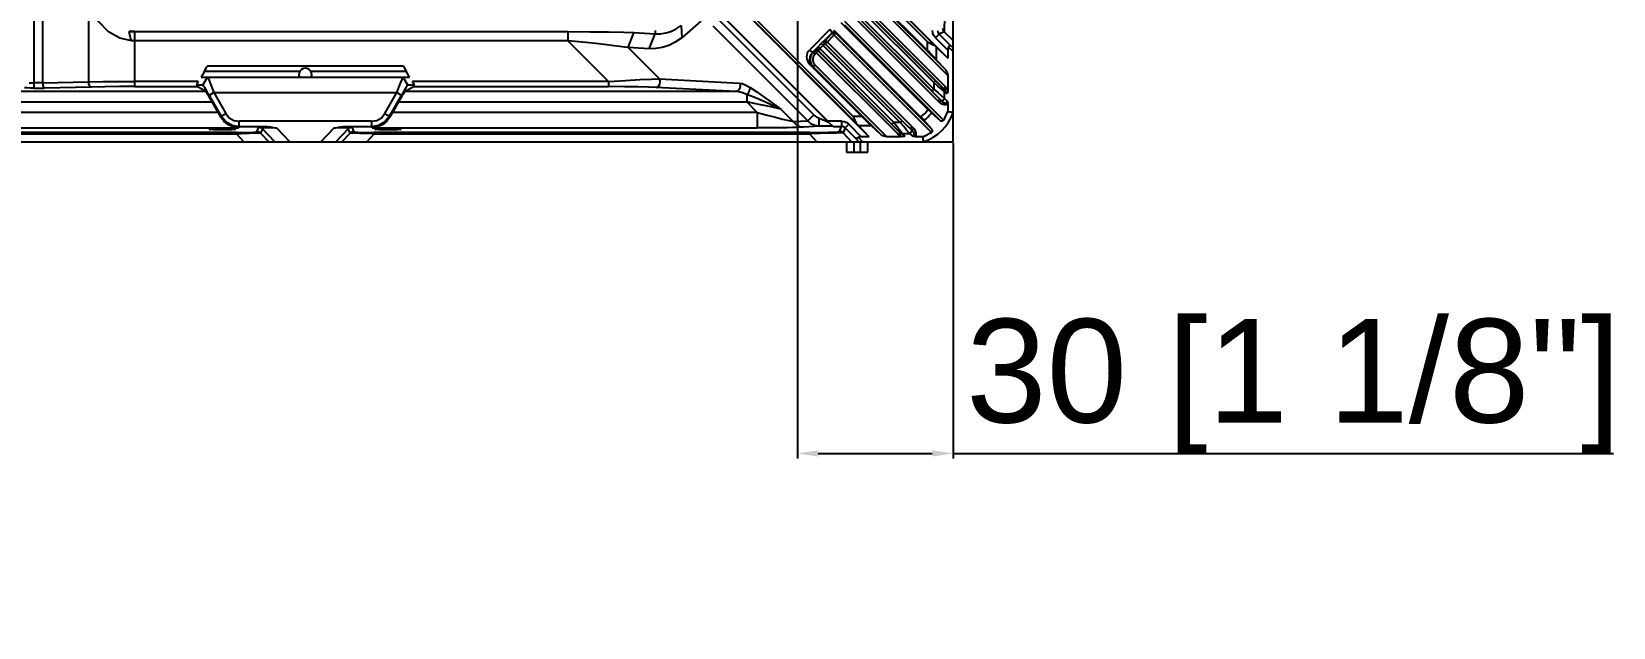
# Model space of a CAD drawing. Header units: millimetres. Extents: x -3132 to 28633, y 682 to 5849.
# Drawn here: x 7383.2 to 7688.5, y 1611.8 to 1726.8 of the extents above; entities that cross this region are included whole.
import ezdxf

# ---------------------------------------------------------------- set-up
doc = ezdxf.new("R2010")
doc.units = ezdxf.units.MM
doc.styles.get("Standard").update_dxf_attribs({"font": 'arial.ttf'})
doc.dimstyles.new('ISO-20', dxfattribs={"dimtxt": 20, "dimasz": 4, "dimexe": 1, "dimexo": 0.2, "dimgap": 0, "dimtad": 1, "dimtoh": 1, "dimdec": 1, "dimzin": 9, "dimdsep": 46, "dimtxsty": 'Standard', "dimblk": '_FILLED', "dimcen": 0.2, "dimclrd": 256, "dimclre": 256, "dimclrt": 256, "dimadec": 1, "dimazin": 2, "dimtfac": 1, "dimtdec": 1, "dimtofl": 0, "dimtmove": 0, "dimatfit": 3, "dimldrblk": '_FILLED', "dimfxl": 1, "dimtolj": 1, "dimtzin": 0, "dimarcsym": 0})

# ---------------------------------------------------------------- blocks, each defined once
blk = doc.blocks.new('_FILLED')
at = {"color": 0, "linetype": 'ByBlock'}
blk.add_solid([(0, 0), (-1, 0.15), (-1, -0.15)], dxfattribs=at)
blk = doc.blocks.new('*D25')
at = {"lineweight": -2, "transparency": 16777216}
for p, q in [((7531.03, 1735.33), (7531.03, 1644.39)), ((7561.03, 1705.33), (7561.03, 1644.39)), ((7535.03, 1645.39), (7557.03, 1645.39)), ((7561.03, 1645.39), (7688.47, 1645.39))]:
    blk.add_line(p, q, dxfattribs=at)
at = {"layer": 'Defpoints', "color": 0, "transparency": 16777216}
for p in [(7531.03, 1735.53), (7561.03, 1705.53), (7561.03, 1645.39)]:
    blk.add_point(p, dxfattribs=at)
at = {"lineweight": -2, "transparency": 16777216, "xscale": 4, "yscale": 4, "zscale": 4, "rotation": 180}
blk.add_blockref('_FILLED', (7531.03, 1645.39), dxfattribs=at)
at = {"lineweight": -2, "transparency": 16777216, "xscale": 4, "yscale": 4, "zscale": 4}
blk.add_blockref('_FILLED', (7561.03, 1645.39), dxfattribs=at)
at = {"transparency": 16777216, "insert": (7626.75, 1658.34), "char_height": 20, "attachment_point": 5}
blk.add_mtext('\\A1;30 [1 1/8"]', dxfattribs=at)

msp = doc.modelspace()

# ---------------------------------------------------------------- linework, layer by layer
at = {"linetype": 'Continuous'}
for p, q in [((7561.028, 1705.533), (7561.028, 2705.533)), ((7383.661, 1715.92), (7383.661, 2695.146)), ((7385.328, 2694.142), (7385.328, 1716.924)), ((7556.089, 1724.843), (7533.881, 1747.052)), ((7534.246, 1747.418), (7557.506, 1724.158)), ((7534.569, 1747.157), (7560.028, 1721.698)), ((7394.151, 1733.904), (7394.151, 1717.115)), ((7542.403, 1709.055), (7519.143, 1732.315)), ((7544.863, 1706.533), (7519.404, 1731.992)), ((7519.509, 1732.681), (7541.718, 1710.472)), ((7542.039, 1730.959), (7557.291, 1715.706)), ((7542.674, 1731.594), (7557.291, 1716.976)), ((7557.643, 1717.328), (7543.418, 1731.552)), ((7543.459, 1732.255), (7559.563, 1716.152)), ((7543.459, 1731.552), (7559.289, 1715.722)), ((7560.028, 1718.333), (7546.189, 1732.173)), ((7546.286, 1733.003), (7556.089, 1723.2)), ((7559.556, 1719.508), (7546.54, 1732.524)), ((7508.559, 1728.017), (7508.668, 1725.644)), ((7512.373, 1728.816), (7508.668, 1725.644)), ((7514.649, 1727.919), (7532.972, 1709.596)), ((7534.133, 1710.757), (7515.81, 1729.08)), ((7537.084, 1709.274), (7516.544, 1729.814)), ((7516.891, 1729.48), (7536.85, 1709.521)), ((7556.177, 1711.799), (7539.446, 1728.53)), ((7540.054, 1728.849), (7559.195, 1709.708)), ((7540.054, 1728.146), (7558.569, 1709.631)), ((7541.377, 1730.173), (7558.157, 1713.393)), ((7542.08, 1730.214), (7556.938, 1715.357)), ((7402.032, 1726.812), (7403.094, 1726.813)), ((7403.094, 1725.058), (7402.459, 1725.058)), ((7403.094, 1726.813), (7486.67, 1726.813)), ((7403.094, 1716.199), (7403.094, 1726.813)), ((7486.67, 1725.058), (7403.094, 1725.058)), ((7486.67, 1726.813), (7486.67, 1725.058)), ((7494.53, 1717.198), (7486.67, 1725.058)), ((7498.32, 1723.726), (7499.452, 1726.612)), ((7499.419, 1726.614), (7503.543, 1726.399)), ((7502.411, 1723.513), (7503.543, 1726.399)), ((7503.543, 1727.033), (7503.543, 1726.399)), ((7537.256, 1727.21), (7533.3, 1723.254)), ((7536.129, 1725.013), (7537.712, 1726.596)), ((7536.347, 1725.184), (7536.388, 1725.184)), ((7537.712, 1726.508), (7536.388, 1725.184)), ((7536.388, 1724.481), (7538.415, 1726.508)), ((7536.388, 1725.184), (7553.168, 1708.404)), ((7537.712, 1726.508), (7537.712, 1726.596)), ((7537.712, 1726.508), (7556.853, 1707.366)), ((7538.031, 1727.115), (7554.763, 1710.384)), ((7538.415, 1726.596), (7538.415, 1726.508)), ((7556.931, 1707.992), (7538.415, 1726.508)), ((7556.089, 1723.2), (7556.089, 1724.843)), ((7557.626, 1725.64), (7558.332, 1726.347)), ((7560.028, 1723.238), (7557.626, 1725.64)), ((7559.3, 1726.748), (7558.332, 1726.347)), ((7560.321, 1724.359), (7558.332, 1726.347)), ((7561.028, 1725.105), (7559.3, 1726.748)), ((7502.411, 1723.513), (7498.32, 1723.726)), ((7504.346, 1717.699), (7498.32, 1723.726)), ((7533.948, 1722.833), (7534.477, 1723.361)), ((7533.948, 1722.833), (7534.037, 1722.833)), ((7534.306, 1723.102), (7534.037, 1722.833)), ((7534.388, 1722.481), (7534.037, 1722.833)), ((7534.306, 1723.102), (7534.306, 1723.143)), ((7534.306, 1723.102), (7550.409, 1706.998)), ((7534.388, 1722.481), (7535.009, 1723.102)), ((7534.967, 1723.888), (7535.602, 1724.523)), ((7534.967, 1723.888), (7549.585, 1709.27)), ((7535.009, 1723.143), (7549.236, 1708.916)), ((7535.009, 1723.143), (7535.009, 1723.102)), ((7535.951, 1724.174), (7535.316, 1723.539)), ((7535.602, 1724.523), (7550.855, 1709.27)), ((7536.388, 1724.481), (7536.347, 1724.481)), ((7551.207, 1709.621), (7536.347, 1724.481)), ((7557.865, 1723.807), (7560.028, 1721.698)), ((7557.865, 1721.325), (7557.865, 1723.807)), ((7560.028, 1723.26), (7560.028, 1721.698)), ((7560.291, 1724.04), (7560.159, 1723.806)), ((7561.028, 1722.98), (7560.159, 1723.806)), ((7560.321, 1724.359), (7561.028, 1723.686)), ((7416.554, 1719.17), (7415.897, 1718.033)), ((7416.554, 1719.17), (7434.953, 1719.17)), ((7454.967, 1720.166), (7417.089, 1720.166)), ((7437.104, 1719.17), (7455.502, 1719.17)), ((7456.16, 1718.033), (7455.502, 1719.17)), ((7543.361, 1710.472), (7533.558, 1720.275)), ((7534.037, 1720.021), (7533.948, 1720.021)), ((7534.037, 1720.021), (7534.388, 1720.372)), ((7534.037, 1720.021), (7547.053, 1707.005)), ((7534.388, 1720.372), (7548.228, 1706.533)), ((7559.556, 1719.508), (7557.865, 1721.325)), ((7385.328, 1716.919), (7383.661, 1716.919)), ((7383.661, 1715.92), (7385.612, 1715.92)), ((7385.328, 1716.924), (7394.151, 1717.115)), ((7385.328, 1716.924), (7385.352, 1716.55)), ((7394.677, 1716.115), (7385.612, 1715.92)), ((7415.374, 1717.198), (7403.094, 1717.198)), ((7403.094, 1716.199), (7415.16, 1716.199)), ((7416.251, 1716.48), (7414.971, 1716.48)), ((7416.799, 1715.253), (7415.16, 1716.199)), ((7415.897, 1718.033), (7456.16, 1718.033)), ((7416.251, 1716.48), (7417.147, 1718.033)), ((7454.855, 1717.936), (7417.201, 1717.936)), ((7417.201, 1717.936), (7417.375, 1717.547)), ((7455.806, 1716.48), (7454.91, 1718.033)), ((7455.257, 1715.253), (7456.896, 1716.199)), ((7457.085, 1716.48), (7455.806, 1716.48)), ((7494.53, 1717.198), (7456.682, 1717.198)), ((7456.896, 1716.199), (7494.53, 1716.199)), ((7494.53, 1717.198), (7494.53, 1716.199)), ((7519.127, 1715.253), (7503.701, 1716.055)), ((7504.346, 1717.699), (7519.771, 1716.897)), ((7557.291, 1715.706), (7556.94, 1715.355)), ((7557.643, 1717.328), (7557.291, 1716.976)), ((7557.291, 1716.976), (7557.291, 1715.706)), ((7559.563, 1716.152), (7559.211, 1715.8)), ((7559.821, 1715.86), (7559.436, 1715.565)), ((7560.028, 1718.333), (7560.028, 1715.542)), ((7204.025, 1713.254), (7418.031, 1713.254)), ((7416.799, 1715.253), (7205.257, 1715.253)), ((7418.36, 1715.033), (7417.464, 1714.515)), ((7417.464, 1714.515), (7419.802, 1710.467)), ((7419.202, 1711.225), (7418.031, 1713.254)), ((7418.36, 1715.033), (7453.696, 1715.033)), ((7418.36, 1715.033), (7420.698, 1710.984)), ((7451.359, 1710.984), (7453.696, 1715.033)), ((7452.255, 1710.467), (7454.592, 1714.515)), ((7454.025, 1713.254), (7452.854, 1711.225)), ((7454.592, 1714.515), (7453.696, 1715.033)), ((7454.025, 1713.254), (7521.224, 1713.254)), ((7519.127, 1715.253), (7455.257, 1715.253)), ((7521.224, 1714.693), (7521.224, 1713.254)), ((7523.253, 1711.225), (7521.224, 1713.254)), ((7558.508, 1713.745), (7558.157, 1713.393)), ((7558.454, 1713.128), (7558.753, 1713.51)), ((7559.882, 1714.826), (7559.403, 1715.27)), ((7559.403, 1713.892), (7559.403, 1715.27)), ((7559.403, 1713.892), (7559.882, 1713.377)), ((7560.028, 1712.837), (7560.028, 1711.412)), ((7419.202, 1711.225), (7202.854, 1711.225)), ((7419.718, 1710.322), (7419.802, 1710.467)), ((7419.802, 1710.467), (7420.698, 1710.984)), ((7448.793, 1709.503), (7423.264, 1709.503)), ((7423.264, 1708.468), (7423.264, 1709.503)), ((7448.793, 1709.503), (7448.793, 1708.468)), ((7451.359, 1710.984), (7452.255, 1710.467)), ((7452.255, 1710.467), (7452.338, 1710.322)), ((7523.253, 1711.225), (7452.854, 1711.225)), ((7523.253, 1711.225), (7523.253, 1708.227)), ((7527.796, 1711.841), (7530.201, 1709.435)), ((7530.201, 1709.435), (7532.972, 1709.596)), ((7532.972, 1709.596), (7534.133, 1710.757)), ((7534.462, 1710.469), (7534.133, 1710.757)), ((7537.084, 1709.274), (7535.188, 1710.068)), ((7535.188, 1708.548), (7535.188, 1710.068)), ((7539.508, 1709.521), (7536.85, 1709.521)), ((7539.508, 1709.521), (7539.508, 1708.521)), ((7541.718, 1710.472), (7543.361, 1710.472)), ((7551.207, 1709.621), (7550.855, 1709.27)), ((7556.931, 1707.992), (7555.396, 1709.695)), ((7556.866, 1711.165), (7558.569, 1709.631)), ((7198.932, 1708.227), (7423.124, 1708.227)), ((7422.716, 1707.347), (7199.34, 1707.347)), ((7199.34, 1707.054), (7422.716, 1707.054)), ((7422.716, 1707.347), (7422.716, 1707.054)), ((7424.163, 1705.533), (7422.716, 1707.054)), ((7423.264, 1708.468), (7423.124, 1708.227)), ((7428.712, 1708.468), (7423.264, 1708.468)), ((7426.678, 1707.488), (7427.04, 1708.36)), ((7427.746, 1708.068), (7427.385, 1707.195)), ((7427.385, 1707.195), (7428.965, 1705.533)), ((7430.16, 1705.533), (7427.746, 1708.068)), ((7430.515, 1708.177), (7433.033, 1705.533)), ((7439.024, 1705.533), (7441.542, 1708.177)), ((7444.31, 1708.068), (7441.896, 1705.533)), ((7443.091, 1705.533), (7444.671, 1707.195)), ((7448.793, 1708.468), (7443.345, 1708.468)), ((7444.671, 1707.195), (7444.31, 1708.068)), ((7445.017, 1708.36), (7445.378, 1707.488)), ((7449.34, 1707.054), (7447.894, 1705.533)), ((7448.932, 1708.227), (7448.793, 1708.468)), ((7448.932, 1708.227), (7523.253, 1708.227)), ((7533.3, 1707.347), (7449.34, 1707.347)), ((7449.34, 1707.054), (7449.34, 1707.347)), ((7449.34, 1707.054), (7533.3, 1707.054)), ((7535.188, 1708.548), (7532.136, 1708.371)), ((7533.3, 1707.347), (7533.3, 1707.054)), ((7534.746, 1705.533), (7533.3, 1707.054)), ((7537.827, 1708.548), (7535.188, 1708.548)), ((7537.084, 1709.274), (7537.827, 1708.548)), ((7537.873, 1708.521), (7539.508, 1708.521)), ((7539.107, 1707.554), (7539.508, 1708.521)), ((7540.214, 1708.229), (7539.813, 1707.261)), ((7539.813, 1707.261), (7541.456, 1705.533)), ((7540.214, 1708.229), (7540.921, 1708.935)), ((7540.214, 1708.229), (7542.202, 1706.24)), ((7540.921, 1708.935), (7543.323, 1706.533)), ((7542.754, 1708.696), (7545.236, 1708.696)), ((7544.863, 1706.533), (7542.754, 1708.696)), ((7544.863, 1706.533), (7543.301, 1706.533)), ((7545.236, 1708.696), (7547.053, 1707.005)), ((7551.019, 1706.533), (7548.228, 1706.533)), ((7549.585, 1709.27), (7549.234, 1708.919)), ((7550.855, 1709.27), (7549.585, 1709.27)), ((7550.761, 1707.35), (7550.409, 1706.998)), ((7550.701, 1706.74), (7550.996, 1707.125)), ((7551.291, 1707.158), (7552.669, 1707.158)), ((7551.291, 1707.158), (7551.735, 1706.679)), ((7553.184, 1706.679), (7552.669, 1707.158)), ((7553.168, 1708.404), (7552.816, 1708.053)), ((7553.433, 1708.107), (7553.051, 1707.809)), ((7555.149, 1706.533), (7553.725, 1706.533)), ((7061.028, 1705.533), (7561.028, 1705.533)), ((7540.453, 1705.533), (7540.453, 1703.533)), ((7540.453, 1703.533), (7544.603, 1703.533)), ((7541.947, 1703.533), (7541.947, 1705.533)), ((7542.329, 1706.213), (7542.202, 1706.24)), ((7542.875, 1705.533), (7542.202, 1706.24)), ((7542.755, 1706.402), (7543.581, 1705.533)), ((7543.109, 1705.533), (7543.109, 1703.533)), ((7544.603, 1703.533), (7544.603, 1705.533))]:
    msp.add_line(p, q, dxfattribs=at)
for points in [[(7402.459, 1725.058), (7400.215, 1725.567), (7398.015, 1726.794), (7396.148, 1728.688), (7394.82, 1731.119), (7394.151, 1733.904)], [(7503.543, 1726.399), (7504.562, 1726.405), (7505.573, 1726.556), (7506.581, 1726.862), (7507.582, 1727.34), (7508.559, 1728.017)], [(7542.08, 1730.173), (7558.589, 1713.663), (7558.67, 1713.585), (7558.753, 1713.51)], [(7559.355, 1728.843), (7559.323, 1727.788), (7559.304, 1727.07), (7559.3, 1726.748)], [(7402.46, 1725.058), (7402.286, 1725.592), (7402.148, 1726.171), (7402.031, 1726.812)], [(7403.094, 1726.816), (7402.741, 1726.815), (7402.387, 1726.814), (7402.032, 1726.812)], [(7486.67, 1726.813), (7490.973, 1726.796), (7494.561, 1726.752), (7497.4, 1726.69), (7499.419, 1726.614)], [(7498.32, 1723.726), (7497.611, 1723.827), (7496.703, 1723.948), (7495.581, 1724.089), (7494.22, 1724.256), (7492.613, 1724.443), (7490.782, 1724.644), (7488.781, 1724.849), (7486.67, 1725.058)], [(7508.668, 1725.644), (7507.423, 1724.751), (7506.157, 1724.13), (7504.894, 1723.734), (7503.647, 1723.533), (7502.411, 1723.513)], [(7535.602, 1724.523), (7535.792, 1724.706), (7535.972, 1724.872), (7536.129, 1725.013)], [(7536.129, 1725.013), (7536.056, 1724.847), (7536.084, 1724.634), (7536.226, 1724.407)], [(7536.129, 1725.013), (7536.236, 1725.106), (7536.31, 1725.164), (7536.347, 1725.184)], [(7536.347, 1724.481), (7536.221, 1724.698), (7536.217, 1724.954), (7536.347, 1725.184)], [(7536.388, 1725.184), (7536.325, 1725.105), (7536.275, 1725.007), (7536.247, 1724.889), (7536.249, 1724.755), (7536.294, 1724.614), (7536.388, 1724.481)], [(7537.712, 1726.596), (7537.662, 1726.703), (7537.508, 1726.911), (7537.256, 1727.21)], [(7537.712, 1726.596), (7537.794, 1726.662), (7537.922, 1726.72), (7538.063, 1726.741)], [(7538.063, 1726.652), (7537.923, 1726.632), (7537.794, 1726.574), (7537.712, 1726.508)], [(7538.031, 1727.115), (7538.242, 1726.863), (7538.371, 1726.688), (7538.415, 1726.596)], [(7538.063, 1726.741), (7538.202, 1726.721), (7538.331, 1726.663), (7538.415, 1726.596)], [(7538.415, 1726.508), (7538.34, 1726.569), (7538.22, 1726.627), (7538.063, 1726.652)], [(7557.626, 1725.64), (7557.308, 1726.054), (7557.108, 1726.536), (7557.04, 1727.054)], [(7558.04, 1727.054), (7558.074, 1726.795), (7558.173, 1726.554), (7558.332, 1726.347)], [(7559.008, 1727.454), (7559.041, 1727.197), (7559.141, 1726.956), (7559.3, 1726.748)], [(7533.558, 1720.275), (7533.266, 1720.627), (7533.038, 1721.039), (7532.891, 1721.482), (7532.832, 1721.921), (7532.853, 1722.329), (7532.945, 1722.691), (7533.098, 1723.002), (7533.3, 1723.254)], [(7533.3, 1723.254), (7533.609, 1723.013), (7533.829, 1722.87), (7533.948, 1722.833)], [(7533.369, 1721.427), (7533.435, 1721.937), (7533.632, 1722.417), (7533.948, 1722.833)], [(7534.037, 1722.833), (7533.606, 1722.187), (7533.455, 1721.426), (7533.606, 1720.666), (7534.037, 1720.021)], [(7534.388, 1722.481), (7534.063, 1721.992), (7533.951, 1721.426), (7534.063, 1720.861), (7534.388, 1720.372)], [(7534.306, 1723.143), (7534.326, 1723.18), (7534.384, 1723.254), (7534.477, 1723.361)], [(7534.306, 1723.143), (7534.388, 1723.209), (7534.516, 1723.267), (7534.658, 1723.288)], [(7534.658, 1723.247), (7534.517, 1723.227), (7534.388, 1723.168), (7534.306, 1723.102)], [(7534.477, 1723.361), (7534.619, 1723.519), (7534.785, 1723.699), (7534.967, 1723.888)], [(7534.477, 1723.361), (7534.59, 1723.423), (7534.704, 1723.436), (7534.829, 1723.415)], [(7534.658, 1723.288), (7534.796, 1723.268), (7534.926, 1723.21), (7535.009, 1723.143)], [(7535.009, 1723.102), (7534.927, 1723.168), (7534.798, 1723.227), (7534.658, 1723.247)], [(7534.829, 1723.415), (7534.918, 1723.38), (7535.004, 1723.329), (7535.083, 1723.264)], [(7535.083, 1723.264), (7535.04, 1723.207), (7535.015, 1723.166), (7535.009, 1723.143)], [(7535.009, 1723.102), (7550.839, 1707.272), (7550.917, 1707.197), (7550.996, 1707.125)], [(7535.316, 1723.539), (7535.226, 1723.443), (7535.148, 1723.347), (7535.083, 1723.264)], [(7536.226, 1724.407), (7536.143, 1724.342), (7536.047, 1724.264), (7535.951, 1724.174)], [(7536.347, 1724.481), (7536.324, 1724.475), (7536.283, 1724.45), (7536.226, 1724.407)], [(7560.159, 1723.806), (7560.088, 1723.659), (7560.044, 1723.476), (7560.028, 1723.26)], [(7560.321, 1724.359), (7560.348, 1724.232), (7560.291, 1724.04)], [(7416.552, 1719.166), (7416.582, 1719.245), (7416.685, 1719.445), (7416.858, 1719.76), (7417.089, 1720.166)], [(7454.967, 1720.166), (7455.195, 1719.765), (7455.371, 1719.445), (7455.476, 1719.242), (7455.505, 1719.166)], [(7533.948, 1720.021), (7533.634, 1720.432), (7533.437, 1720.909), (7533.369, 1721.427)], [(7559.574, 1719.489), (7559.719, 1719.294), (7559.831, 1719.091), (7559.917, 1718.889), (7559.978, 1718.693), (7560.015, 1718.506), (7560.028, 1718.333)], [(7383.661, 1715.92), (7382.906, 1715.925), (7382.266, 1715.939), (7381.828, 1715.962)], [(7382.745, 1716.961), (7382.963, 1716.939), (7383.285, 1716.924), (7383.661, 1716.919)], [(7385.352, 1716.55), (7385.413, 1716.231), (7385.502, 1716.012), (7385.612, 1715.92)], [(7394.151, 1717.115), (7396.958, 1717.161), (7399.973, 1717.189), (7403.094, 1717.198)], [(7394.151, 1717.115), (7394.195, 1716.745), (7394.305, 1716.429), (7394.474, 1716.205), (7394.677, 1716.115)], [(7403.094, 1716.199), (7400.157, 1716.19), (7397.319, 1716.161), (7394.677, 1716.115)], [(7417.464, 1714.515), (7417.238, 1714.904), (7417.009, 1715.293), (7416.792, 1715.654), (7416.603, 1715.961), (7416.453, 1716.2), (7416.344, 1716.365), (7416.277, 1716.457), (7416.251, 1716.48)], [(7417.197, 1717.936), (7417.186, 1717.965), (7417.18, 1717.998), (7417.181, 1718.033)], [(7417.375, 1717.547), (7417.643, 1716.889), (7417.98, 1716.026), (7418.36, 1715.033)], [(7453.696, 1715.033), (7454.072, 1716.013), (7454.412, 1716.886), (7454.683, 1717.551), (7454.855, 1717.936)], [(7455.806, 1716.48), (7455.707, 1716.357), (7455.446, 1715.951), (7455.056, 1715.307), (7454.592, 1714.515)], [(7454.875, 1718.033), (7454.876, 1717.998), (7454.871, 1717.965), (7454.859, 1717.936)], [(7494.53, 1717.198), (7497.808, 1717.404), (7500.577, 1717.556), (7502.783, 1717.654), (7504.346, 1717.699)], [(7503.701, 1716.055), (7502.264, 1716.11), (7500.222, 1716.155), (7497.639, 1716.187), (7494.53, 1716.199)], [(7503.701, 1716.055), (7504.008, 1716.133), (7504.272, 1716.342), (7504.459, 1716.663), (7504.532, 1717.054)], [(7504.532, 1717.054), (7504.512, 1717.291), (7504.445, 1717.517), (7504.346, 1717.699)], [(7519.957, 1716.252), (7519.845, 1715.768), (7519.548, 1715.401), (7519.127, 1715.253)], [(7519.771, 1716.897), (7520.327, 1716.788), (7521.04, 1716.506), (7521.869, 1716.058)], [(7519.771, 1716.897), (7519.869, 1716.717), (7519.936, 1716.493), (7519.957, 1716.252)], [(7521.754, 1715.413), (7521.837, 1715.648), (7521.877, 1715.869), (7521.869, 1716.058)], [(7521.869, 1716.058), (7523.182, 1715.2), (7524.598, 1714.178), (7526.131, 1713.038), (7527.796, 1711.841)], [(7559.403, 1715.27), (7558.81, 1715.736), (7558.09, 1716.317), (7557.291, 1716.976)], [(7557.291, 1715.706), (7558.084, 1715.039), (7558.803, 1714.42), (7559.403, 1713.892)], [(7557.643, 1717.328), (7558.223, 1716.752), (7558.755, 1716.234), (7559.211, 1715.8)], [(7559.436, 1715.565), (7559.364, 1715.644), (7559.289, 1715.722)], [(7559.563, 1716.152), (7559.654, 1716.056), (7559.741, 1715.959), (7559.821, 1715.86)], [(7559.821, 1715.86), (7559.897, 1715.755), (7559.966, 1715.649), (7560.028, 1715.542)], [(7521.224, 1714.693), (7520.422, 1714.983), (7519.709, 1715.175), (7519.127, 1715.253)], [(7521.224, 1714.693), (7521.425, 1714.889), (7521.607, 1715.135), (7521.754, 1715.413)], [(7527.796, 1711.841), (7526.51, 1712.433), (7524.979, 1713.12), (7523.223, 1713.883), (7521.224, 1714.693)], [(7527.796, 1711.841), (7527.298, 1711.961), (7526.664, 1712.107), (7525.89, 1712.28), (7524.969, 1712.48), (7523.894, 1712.709), (7522.651, 1712.966), (7521.224, 1713.254)], [(7558.508, 1713.745), (7558.047, 1714.228), (7557.515, 1714.774), (7556.938, 1715.357)], [(7558.454, 1713.128), (7558.353, 1713.211), (7558.254, 1713.299), (7558.157, 1713.393)], [(7560.028, 1712.837), (7559.71, 1712.685), (7559.345, 1712.693), (7558.924, 1712.834), (7558.454, 1713.128)], [(7558.753, 1713.51), (7558.839, 1713.496), (7558.94, 1713.51), (7559.051, 1713.553)], [(7558.753, 1713.51), (7559.023, 1713.292), (7559.293, 1713.12), (7559.555, 1713.011)], [(7559.051, 1713.553), (7559.187, 1713.64), (7559.309, 1713.757), (7559.403, 1713.892)], [(7559.403, 1715.27), (7559.441, 1715.378), (7559.452, 1715.478), (7559.436, 1715.565)], [(7559.885, 1714.824), (7559.776, 1715.088), (7559.617, 1715.339), (7559.436, 1715.565)], [(7559.555, 1713.011), (7559.671, 1712.993), (7559.76, 1713.002), (7559.84, 1713.044)], [(7559.84, 1713.044), (7559.893, 1713.134), (7559.903, 1713.238), (7559.882, 1713.377)], [(7560.028, 1715.542), (7560.012, 1715.279), (7559.963, 1715.036), (7559.882, 1714.826)], [(7559.882, 1713.377), (7559.958, 1713.201), (7560.01, 1713.02), (7560.028, 1712.837)], [(7423.124, 1708.227), (7422.044, 1708.414), (7421.092, 1708.865), (7420.305, 1709.52), (7419.718, 1710.322)], [(7423.264, 1708.468), (7421.896, 1708.709), (7420.694, 1709.403), (7419.802, 1710.467)], [(7420.698, 1710.984), (7421.357, 1710.198), (7422.253, 1709.681), (7423.264, 1709.503)], [(7448.793, 1709.503), (7449.803, 1709.681), (7450.699, 1710.198), (7451.359, 1710.984)], [(7452.255, 1710.467), (7451.362, 1709.403), (7450.16, 1708.709), (7448.793, 1708.468)], [(7452.338, 1710.322), (7451.751, 1709.52), (7450.964, 1708.864), (7450.013, 1708.414), (7448.932, 1708.227)], [(7523.253, 1711.225), (7525.134, 1710.717), (7526.768, 1710.286), (7528.106, 1709.942), (7529.313, 1709.641), (7530.201, 1709.435)], [(7535.188, 1708.548), (7534.356, 1708.679), (7533.598, 1709.038), (7532.972, 1709.596)], [(7535.188, 1710.068), (7534.93, 1710.179), (7534.689, 1710.314), (7534.462, 1710.469)], [(7539.508, 1709.521), (7540.025, 1709.453), (7540.507, 1709.253), (7540.921, 1708.935)], [(7551.207, 1709.621), (7551.788, 1709.045), (7552.334, 1708.513), (7552.816, 1708.053)], [(7555.396, 1709.695), (7555.198, 1709.913), (7554.986, 1710.143), (7554.763, 1710.384)], [(7556.177, 1711.799), (7556.418, 1711.575), (7556.648, 1711.363), (7556.866, 1711.165)], [(7559.195, 1709.708), (7559.046, 1709.566), (7558.878, 1709.516), (7558.717, 1709.54), (7558.569, 1709.631)], [(7560.028, 1711.412), (7560.359, 1711.356), (7560.692, 1711.302), (7561.028, 1711.248)], [(7422.716, 1707.347), (7424.142, 1707.354), (7425.223, 1707.373), (7426.027, 1707.403), (7426.495, 1707.441), (7426.678, 1707.488)], [(7427.385, 1707.195), (7427.251, 1707.208), (7426.999, 1707.213), (7426.651, 1707.21), (7426.219, 1707.201), (7425.705, 1707.185), (7425.107, 1707.163), (7424.415, 1707.135), (7423.619, 1707.098), (7422.716, 1707.054)], [(7427.385, 1707.195), (7427.179, 1707.353), (7426.939, 1707.453), (7426.678, 1707.488)], [(7427.04, 1708.36), (7427.271, 1708.409), (7427.844, 1708.444), (7428.712, 1708.468)], [(7427.04, 1708.36), (7427.297, 1708.327), (7427.538, 1708.227), (7427.746, 1708.068)], [(7430.515, 1708.177), (7429.974, 1708.22), (7429.474, 1708.255), (7429.041, 1708.238), (7428.656, 1708.24), (7428.333, 1708.231), (7428.095, 1708.211), (7427.94, 1708.186), (7427.84, 1708.159), (7427.755, 1708.151), (7427.737, 1708.111), (7427.746, 1708.068)], [(7428.712, 1708.468), (7429.294, 1708.433), (7429.899, 1708.332), (7430.515, 1708.177)], [(7441.542, 1708.177), (7442.157, 1708.332), (7442.762, 1708.433), (7443.345, 1708.468)], [(7444.31, 1708.068), (7444.316, 1708.127), (7444.262, 1708.182), (7444.096, 1708.19), (7443.894, 1708.218), (7443.616, 1708.235), (7443.281, 1708.241), (7442.942, 1708.236), (7442.608, 1708.226), (7442.278, 1708.234), (7441.925, 1708.207), (7441.542, 1708.177)], [(7443.345, 1708.468), (7444.229, 1708.443), (7444.794, 1708.408), (7445.017, 1708.36)], [(7444.31, 1708.068), (7444.516, 1708.226), (7444.756, 1708.326), (7445.017, 1708.36)], [(7445.378, 1707.488), (7445.12, 1707.454), (7444.88, 1707.355), (7444.671, 1707.195)], [(7449.34, 1707.054), (7447.764, 1707.129), (7446.53, 1707.179), (7445.577, 1707.207), (7444.966, 1707.213), (7444.671, 1707.195)], [(7445.378, 1707.488), (7445.603, 1707.436), (7446.157, 1707.397), (7447.012, 1707.369), (7448.048, 1707.352), (7449.34, 1707.347)], [(7532.136, 1708.371), (7531.617, 1708.346), (7530.933, 1708.32), (7530.071, 1708.296), (7529.017, 1708.274), (7527.769, 1708.254), (7526.36, 1708.24), (7524.836, 1708.23), (7523.253, 1708.227)], [(7530.201, 1709.435), (7530.753, 1708.871), (7531.416, 1708.506), (7532.136, 1708.371)], [(7533.3, 1707.347), (7535.399, 1707.357), (7536.977, 1707.385), (7538.148, 1707.43), (7538.835, 1707.484), (7539.107, 1707.554)], [(7539.813, 1707.261), (7539.379, 1707.255), (7538.458, 1707.229), (7537.086, 1707.185), (7535.404, 1707.128), (7533.3, 1707.054)], [(7539.813, 1707.261), (7539.607, 1707.419), (7539.367, 1707.519), (7539.107, 1707.554)], [(7540.214, 1708.229), (7540.007, 1708.388), (7539.766, 1708.487), (7539.508, 1708.521)], [(7543.301, 1706.533), (7543.086, 1706.517), (7542.902, 1706.473), (7542.755, 1706.402)], [(7548.228, 1706.533), (7548.054, 1706.546), (7547.867, 1706.584), (7547.672, 1706.645), (7547.47, 1706.73), (7547.267, 1706.842), (7547.072, 1706.987)], [(7550.761, 1707.35), (7550.328, 1707.805), (7549.811, 1708.336), (7549.236, 1708.916)], [(7549.585, 1709.27), (7550.245, 1708.47), (7550.826, 1707.75), (7551.291, 1707.158)], [(7550.701, 1706.74), (7550.602, 1706.82), (7550.505, 1706.907), (7550.409, 1706.998)], [(7551.019, 1706.533), (7550.912, 1706.595), (7550.806, 1706.664), (7550.701, 1706.74)], [(7552.669, 1707.158), (7552.14, 1707.759), (7551.522, 1708.478), (7550.855, 1709.27)], [(7550.996, 1707.125), (7551.082, 1707.109), (7551.182, 1707.12), (7551.291, 1707.158)], [(7550.996, 1707.125), (7551.222, 1706.944), (7551.472, 1706.785), (7551.737, 1706.676)], [(7551.735, 1706.679), (7551.524, 1706.598), (7551.282, 1706.549), (7551.019, 1706.533)], [(7552.669, 1707.158), (7552.839, 1707.283), (7552.977, 1707.454), (7553.056, 1707.643), (7553.051, 1707.809)], [(7553.051, 1707.809), (7552.976, 1707.891), (7552.898, 1707.972), (7552.816, 1708.053)], [(7553.55, 1707.006), (7553.442, 1707.268), (7553.27, 1707.538), (7553.051, 1707.809)], [(7553.168, 1708.404), (7553.262, 1708.307), (7553.351, 1708.208), (7553.433, 1708.107)], [(7553.184, 1706.679), (7553.323, 1706.658), (7553.426, 1706.668), (7553.517, 1706.721)], [(7553.725, 1706.533), (7553.541, 1706.551), (7553.36, 1706.603), (7553.184, 1706.679)], [(7553.433, 1708.107), (7553.726, 1707.639), (7553.868, 1707.22), (7553.876, 1706.854), (7553.725, 1706.533)], [(7553.517, 1706.721), (7553.559, 1706.8), (7553.568, 1706.89), (7553.55, 1707.006)], [(7555.149, 1706.533), (7555.205, 1706.202), (7555.259, 1705.869), (7555.313, 1705.533)], [(7556.853, 1707.366), (7556.986, 1707.499), (7557.044, 1707.669), (7557.023, 1707.839), (7556.931, 1707.992)], [(7542.755, 1706.402), (7542.521, 1706.27), (7542.329, 1706.213)]]:
    msp.add_lwpolyline(points, dxfattribs=at)
for centre, radius, start, end in [((7436.028, 1718.533), 1.25, 336.42182, 203.57818), ((7552.543, 1714.018), 4.258, 301.41774, 328.58226), ((7552.543, 1714.018), 8.926, 288.08173, 341.91827), ((7552.543, 1714.018), 5.18, 303.42352, 326.57648), ((7552.543, 1714.018), 7.926, 327.05806, 340.80134), ((7552.543, 1714.018), 7.926, 289.19866, 302.94194)]:
    msp.add_arc(centre, radius, start, end, dxfattribs=at)
for centre, major_axis, ratio, start_param, end_param in [((7552.234, 1733.799), (-7.358, 9.588), 0.3177908, -3.8144188, -3.5962239), ((7552.234, 1726.539), (-7.959, 7.981), 0.037007, -2.3191027, -2.0390651), ((7552.234, 1729.578), (-7.964, 7.966), 0.0123407, -3.9764898, -3.914647), ((7415.414, 1717.198), (0.579, 1), 0.0302146, -4.6949038, -3.8932807), ((7414.584, 1717.198), (-0.578, 1), 0.030233, -3.9282405, -3.1939738), ((7456.642, 1717.198), (-0.579, 1), 0.0302146, -2.3899046, -1.5882815), ((7457.472, 1717.198), (0.578, 1), 0.030233, -3.0892115, -2.3549448), ((7417.95, 1713.254), (-1.156, 2), 0.030233, -1.5882709, -0.0523812), ((7454.106, 1713.254), (1.156, 2), 0.030233, 0.0523812, 1.5882709), ((7419.081, 1711.225), (-1.734, 3), 0.030233, -1.8940626, -1.5882709), ((7452.975, 1711.225), (1.734, 3), 0.030233, -4.6949144, -4.3891227), ((7532.762, 1714.327), (9.588, -7.358), 0.3177908, 0.4546313, 0.6728261), ((7540.022, 1714.327), (7.981, -7.959), 0.037007, -1.1025276, -0.8224899), ((7536.983, 1714.327), (7.966, -7.964), 0.0123407, 0.7730543, 0.8348971)]:
    msp.add_ellipse(centre, major_axis=major_axis, ratio=ratio, start_param=start_param, end_param=end_param, dxfattribs=at)
for centre in [(7420.028, 1707.948), (7452.028, 1707.948)]:
    msp.add_ellipse(centre, major_axis=(2.5, 0), ratio=0.0349208, dxfattribs=at)

# ---------------------------------------------------------------- dimensions: what is measured, and where the dimension line sits
dim = msp.add_linear_dim(base=(7561.028, 1645.391), p1=(7531.028, 1735.533), p2=(7561.028, 1705.533), dimstyle='ISO-20')
dim.commit()
dim.dimension.update_dxf_attribs({"geometry": '*D25', "text_midpoint": (7626.747, 1658.338)})

doc.saveas('drawing.dxf')
